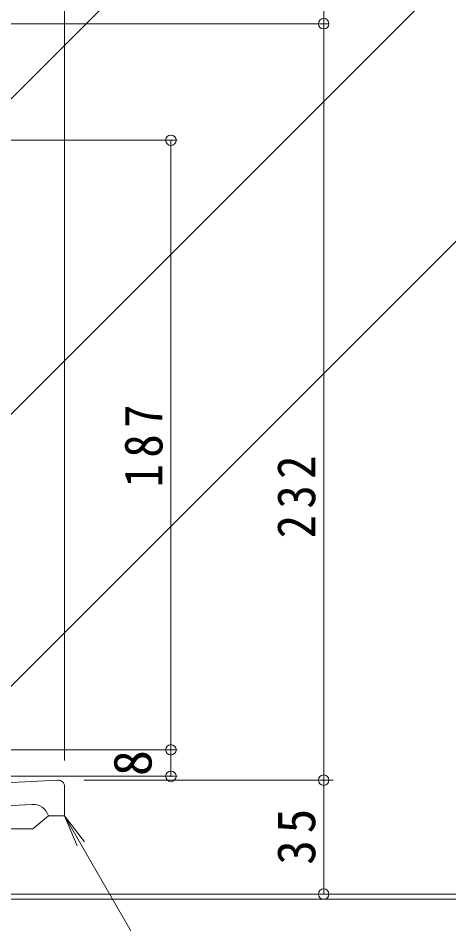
# Model space of a CAD drawing. Units: millimetres at full size, sheet at 1:4. Extents: x -468 to 498, y -549 to 529.
# Drawn here: x 41.8 to 173.9, y -352.4 to -74.5 of the extents above; entities that cross this region are included whole.
import ezdxf
from ezdxf.enums import TextEntityAlignment as Align

# ---------------------------------------------------------------- set-up
doc = ezdxf.new("R2010")
doc.units = ezdxf.units.MM
doc.header["$LTSCALE"] = 4
doc.header["$PDMODE"] = 32
doc.header["$PDSIZE"] = 3.2
for name, color, linetype, lineweight in [('0-0_通り芯', 4, 'Continuous', 9), ('0-4_その他', 7, 'Continuous', 9), ('0-5_寸法', 7, 'Continuous', 9), ('0-8', 2, 'Continuous', 9)]:
    doc.layers.add(name, color=color, linetype=linetype, lineweight=lineweight)
doc.styles.add('ＭＳ ゴシック', font='')
doc.styles.get('ＭＳ ゴシック').set_extended_font_data('MS Gothic')

msp = doc.modelspace()

# ---------------------------------------------------------------- linework, layer by layer
at = {"layer": '0-0_通り芯'}
for p, q in [((-46.427, -313.551), (53.918, -308.292)), ((56.023, -310.29), (56.023, -319.234)), ((-49.122, -320.702), (45.984, -315.718)), ((51.023, -319.234), (46.255, -323.235)), ((51.023, -319.234), (56.023, -319.234)), ((46.255, -323.235), (6.79, -323.235))]:
    msp.add_line(p, q, dxfattribs=at)
for centre, radius, start in [((54.023, -310.29), 2, 0), ((46.246, -320.711), 5, 17.1752)]:
    msp.add_arc(centre, radius, start, 93, dxfattribs=at)
at = {"layer": '0-4_その他'}
for p, q in [((56.023, 131.092), (56.023, -302.29)), ((135.479, 78.766), (135.479, -76.234)), ((137.182, -76.234), (-169.977, -76.234)), ((135.479, -76.234), (135.479, -308.292)), ((90.568, -111.983), (-158.445, -111.983)), ((88.604, -111.983), (88.604, -298.983)), ((90.568, -298.983), (24.561, -298.983)), ((88.604, -298.983), (88.604, -307.101)), ((90.568, -307.101), (23.801, -307.101)), ((138.348, -308.292), (61.918, -308.292)), ((135.479, -308.292), (135.479, -343.234))]:
    msp.add_line(p, q, dxfattribs=at)
for p in [(135.479, -76.234), (88.604, -111.983), (88.604, -298.983), (88.604, -307.101), (135.479, -308.292), (135.479, -343.234)]:
    msp.add_point(p, dxfattribs=at)
at = {"layer": '0-5_寸法'}
for p, q in [((-115.75, -254.629), (228.643, 89.764)), ((-29.665, -265.263), (228.643, -6.956)), ((18.054, -300.975), (228.643, -90.386)), ((56.023, -319.234), (103.21, -400.965)), ((56.023, -319.234), (62.11, -327.168)), ((56.023, -319.234), (59.849, -328.473))]:
    msp.add_line(p, q, dxfattribs=at)
at = {"layer": '0-8'}
for p, q in [((-148.977, -343.234), (211.023, -343.234)), ((211.023, -344.834), (-148.977, -344.834))]:
    msp.add_line(p, q, dxfattribs=at)

# ---------------------------------------------------------------- texts
at = {"layer": '0-4_その他', "color": 2, "style": 'ＭＳ ゴシック'}
msp.add_text('8', height=11.73, rotation=90, dxfattribs=at).set_placement((86.204, -307.042), align=Align.BOTTOM_LEFT)
at = {"layer": '0-4_その他', "color": 2, "char_height": 11.73, "attachment_point": 7, "rotation": 90, "style": 'ＭＳ ゴシック'}
for s, insert in [('\\T1.27;\\W0.9;187', (86.204, -218.483)), ('\\T1.27;\\W0.9;232', (133.079, -234.114)), ('\\T1.27;\\W0.95;35', (133.079, -334.263))]:
    msp.add_mtext(s, dxfattribs=dict(at, insert=insert))

doc.saveas('drawing.dxf')
